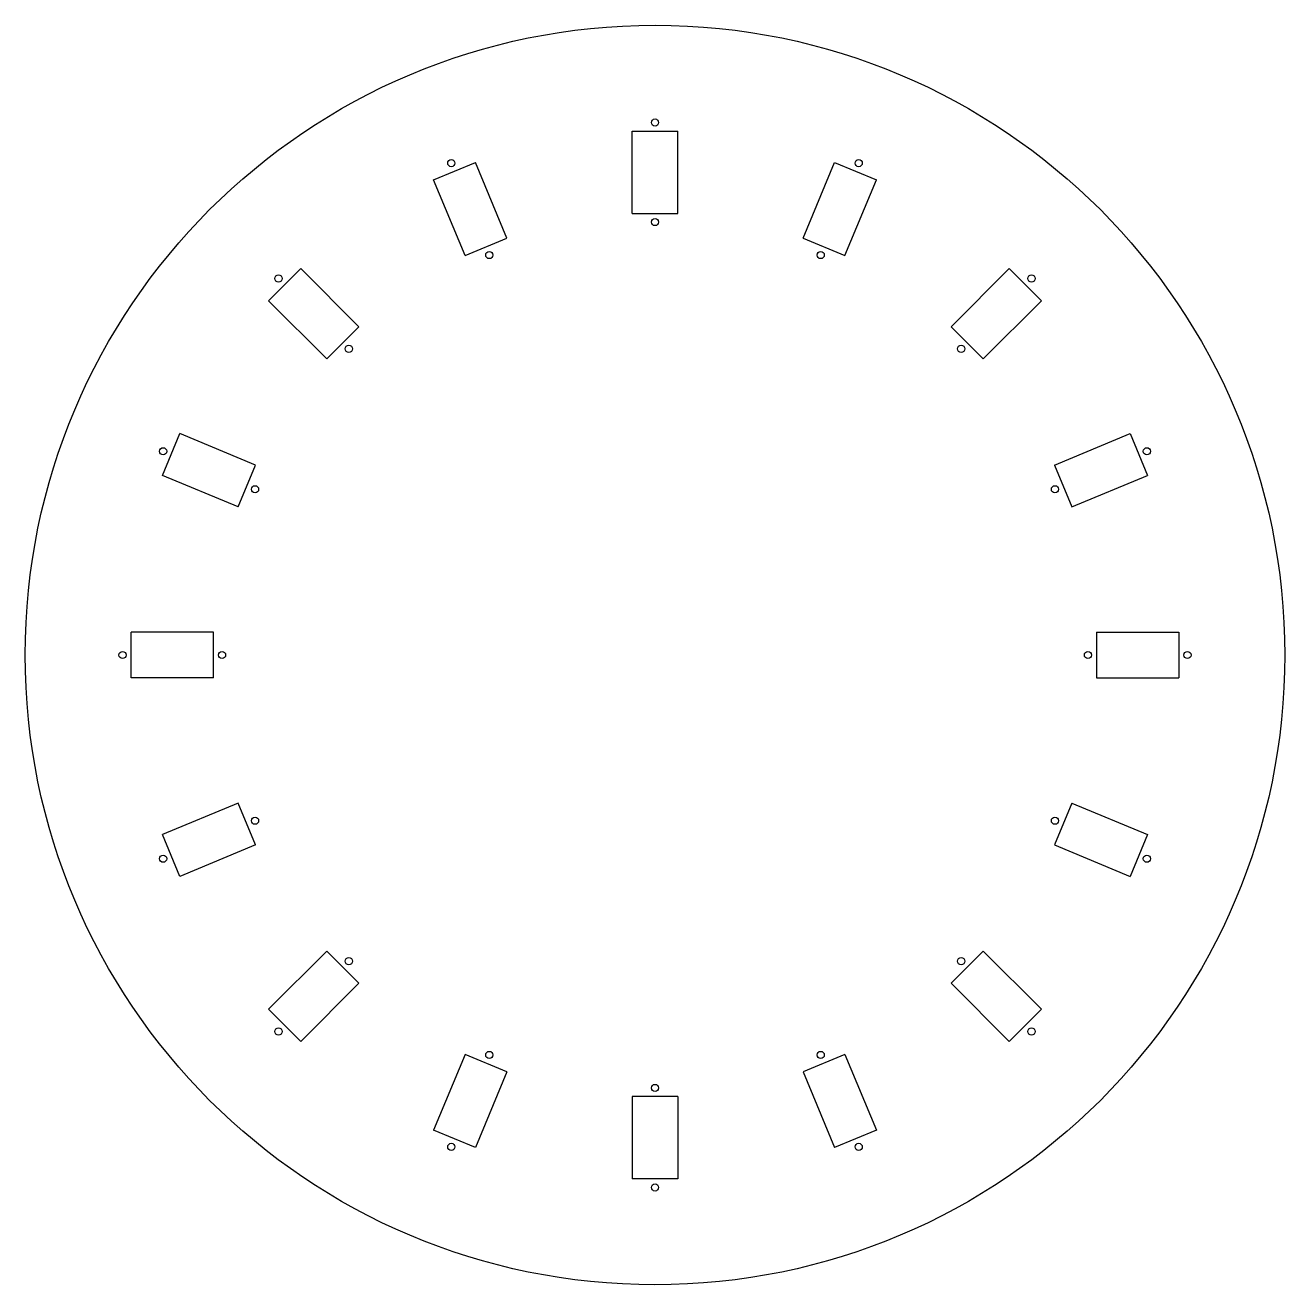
# Model space of a CAD drawing. Header units: millimetres. Extents: x -175 to 175, y -175 to 175.
import ezdxf

# ---------------------------------------------------------------- set-up
doc = ezdxf.new("R2010")
doc.units = ezdxf.units.MM

msp = doc.modelspace()

# ---------------------------------------------------------------- linework, layer by layer
for p, q in [((-6.3, 145.52), (6.3, 145.52)), ((-6.3, 122.72), (-6.3, 145.52)), ((6.3, 122.72), (6.3, 145.52)), ((-61.51, 132.03), (-49.87, 136.85)), ((-41.14, 115.79), (-49.87, 136.85)), ((41.14, 115.79), (49.87, 136.85)), ((49.87, 136.85), (61.51, 132.03)), ((-52.78, 110.97), (-61.51, 132.03)), ((52.78, 110.97), (61.51, 132.03)), ((-6.3, 122.72), (6.3, 122.72)), ((-52.78, 110.97), (-41.14, 115.79)), ((41.14, 115.79), (52.78, 110.97)), ((-107.35, 98.44), (-98.44, 107.35)), ((-82.32, 91.23), (-98.44, 107.35)), ((82.32, 91.23), (98.44, 107.35)), ((98.44, 107.35), (107.35, 98.44)), ((-91.23, 82.32), (-107.35, 98.44)), ((91.23, 82.32), (107.35, 98.44)), ((-91.23, 82.32), (-82.32, 91.23)), ((82.32, 91.23), (91.23, 82.32)), ((-136.85, 49.87), (-132.03, 61.51)), ((-110.97, 52.78), (-132.03, 61.51)), ((110.97, 52.78), (132.03, 61.51)), ((132.03, 61.51), (136.85, 49.87)), ((-115.79, 41.14), (-110.97, 52.78)), ((110.97, 52.78), (115.79, 41.14)), ((-115.79, 41.14), (-136.85, 49.87)), ((115.79, 41.14), (136.85, 49.87)), ((-145.52, -6.3), (-145.52, 6.3)), ((-122.72, 6.3), (-145.52, 6.3)), ((-122.72, -6.3), (-122.72, 6.3)), ((122.72, 6.3), (122.72, -6.3)), ((122.72, 6.3), (145.52, 6.3)), ((145.52, 6.3), (145.52, -6.3)), ((-122.72, -6.3), (-145.52, -6.3)), ((122.72, -6.3), (145.52, -6.3)), ((-115.79, -41.14), (-136.85, -49.87)), ((-110.97, -52.78), (-115.79, -41.14)), ((115.79, -41.14), (110.97, -52.78)), ((115.79, -41.14), (136.85, -49.87)), ((-132.03, -61.51), (-136.85, -49.87)), ((136.85, -49.87), (132.03, -61.51)), ((-110.97, -52.78), (-132.03, -61.51)), ((110.97, -52.78), (132.03, -61.51)), ((-91.23, -82.32), (-107.35, -98.44)), ((-82.32, -91.23), (-91.23, -82.32)), ((91.23, -82.32), (82.32, -91.23)), ((91.23, -82.32), (107.35, -98.44)), ((-82.32, -91.23), (-98.44, -107.35)), ((82.32, -91.23), (98.44, -107.35)), ((-98.44, -107.35), (-107.35, -98.44)), ((107.35, -98.44), (98.44, -107.35)), ((-52.78, -110.97), (-61.51, -132.03)), ((-41.14, -115.79), (-52.78, -110.97)), ((52.78, -110.97), (41.14, -115.79)), ((52.78, -110.97), (61.51, -132.03)), ((-41.14, -115.79), (-49.87, -136.85)), ((41.14, -115.79), (49.87, -136.85)), ((6.3, -122.72), (-6.3, -122.72)), ((-6.3, -122.72), (-6.3, -145.52)), ((6.3, -122.72), (6.3, -145.52)), ((-49.87, -136.85), (-61.51, -132.03)), ((61.51, -132.03), (49.87, -136.85)), ((6.3, -145.52), (-6.3, -145.52))]:
    msp.add_line(p, q)
for centre, radius in [((0, 0), 175), ((0, 147.94), 1), ((-56.61, 136.68), 1), ((56.61, 136.68), 1), ((0, 120.3), 1), ((-46.04, 111.14), 1), ((46.04, 111.14), 1), ((-104.61, 104.61), 1), ((104.61, 104.61), 1), ((-85.06, 85.06), 1), ((85.06, 85.06), 1), ((-136.68, 56.61), 1), ((136.68, 56.61), 1), ((-111.14, 46.04), 1), ((111.14, 46.04), 1), ((-147.94, 0), 1), ((-120.3, 0), 1), ((120.3, 0), 1), ((147.94, 0), 1), ((-111.14, -46.04), 1), ((111.14, -46.04), 1), ((-136.68, -56.61), 1), ((136.68, -56.61), 1), ((-85.06, -85.06), 1), ((85.06, -85.06), 1), ((-104.61, -104.61), 1), ((104.61, -104.61), 1), ((-46.04, -111.14), 1), ((46.04, -111.14), 1), ((0, -120.3), 1), ((-56.61, -136.68), 1), ((56.61, -136.68), 1), ((0, -147.94), 1)]:
    msp.add_circle(centre, radius)

doc.saveas('drawing.dxf')
